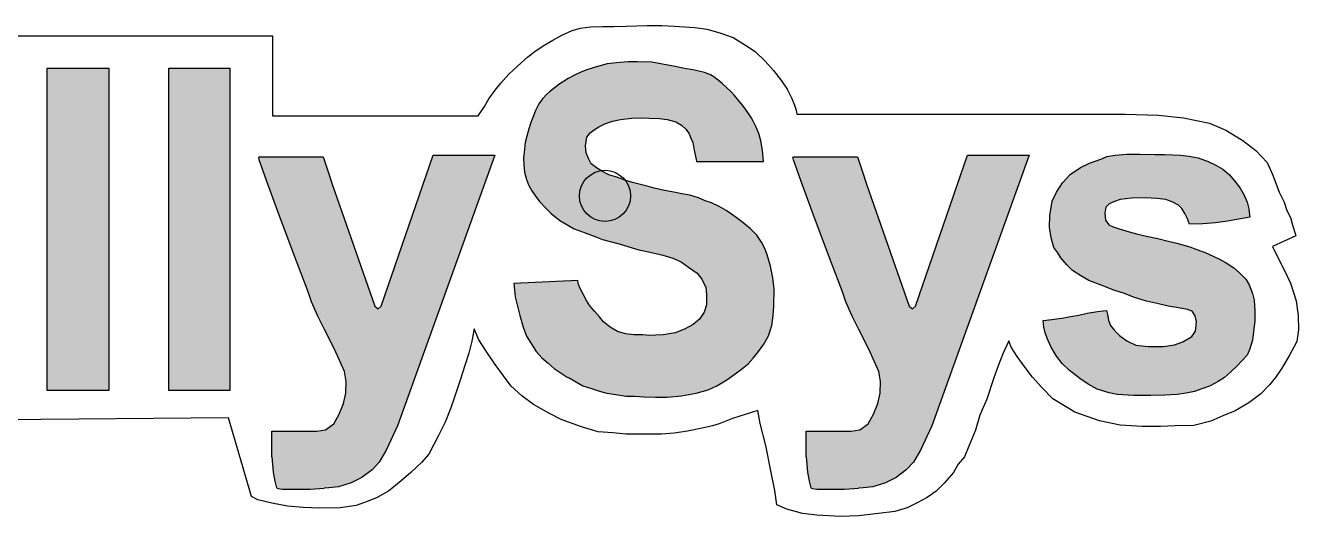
# Model space of a CAD drawing. Extents: x 79822 to 122366, y -56021 to -28815.
# Drawn here: x 82118.3 to 82205.4, y -43188.7 to -43155.1 of the extents above; entities that cross this region are included whole.
import ezdxf

# ---------------------------------------------------------------- set-up
doc = ezdxf.new("R2010")
doc.units = 0
doc.header["$LTSCALE"] = 100
doc.header["$MEASUREMENT"] = 0

msp = doc.modelspace()

# ---------------------------------------------------------------- hatches: boundary and pattern name
h = msp.add_hatch(color=0)
h.paths.add_polyline_path([(82151.688, -43172.716), (82151.776, -43173.627), (82151.915, -43174.185), (82152.101, -43174.906), (82152.334, -43175.72), (82152.566, -43176.324), (82152.845, -43176.766), (82153.217, -43177.371), (82153.613, -43177.812), (82154.054, -43178.184), (82154.45, -43178.533), (82154.868, -43178.812), (82155.351, -43179.134), (82155.484, -43179.169), (82155.874, -43179.397), (82156.426, -43179.717), (82157.007, -43179.906), (82157.545, -43180.094), (82158.054, -43180.225), (82158.664, -43180.327), (82159.376, -43180.429), (82159.957, -43180.443), (82160.64, -43180.487), (82161.381, -43180.501), (82162.195, -43180.501), (82163.169, -43180.414), (82164.171, -43180.24), (82164.985, -43179.993), (82165.581, -43179.717), (82166.264, -43179.324), (82166.758, -43178.976), (82167.281, -43178.583), (82167.731, -43178.22), (82168.08, -43177.842), (82168.443, -43177.377), (82168.807, -43176.869), (82169.112, -43176.316), (82169.344, -43175.59), (82169.446, -43174.916), (82169.49, -43174.248), (82169.504, -43173.1), (82169.425, -43172.334), (82169.251, -43171.534), (82169.018, -43170.764), (82168.871, -43170.325), (82168.639, -43169.889), (82168.319, -43169.409), (82167.883, -43168.988), (82167.36, -43168.552), (82166.909, -43168.203), (82166.586, -43167.97), (82166.223, -43167.721), (82165.74, -43167.454), (82165.229, -43167.204), (82164.78, -43167.06), (82164.337, -43166.856), (82163.73, -43166.672), (82163.194, -43166.59), (82162.631, -43166.481), (82162.005, -43166.345), (82161.296, -43166.191), (82160.806, -43166.064), (82160.37, -43165.955), (82159.816, -43165.8), (82159.286, -43165.653), (82158.799, -43165.464), (82158.19, -43165.292), (82157.754, -43165.064), (82157.409, -43164.847), (82156.992, -43164.529), (82156.801, -43164.156), (82156.646, -43163.775), (82156.601, -43163.294), (82156.637, -43162.994), (82156.692, -43162.694), (82156.91, -43162.404), (82157.182, -43162.204), (82157.518, -43162.004), (82157.918, -43161.786), (82158.436, -43161.613), (82158.999, -43161.495), (82159.752, -43161.414), (82160.397, -43161.386), (82160.988, -43161.414), (82161.669, -43161.432), (82162.186, -43161.495), (82162.775, -43161.647), (82163.157, -43161.874), (82163.478, -43162.173), (82163.696, -43162.473), (82163.796, -43162.763), (82163.932, -43163.063), (82164.014, -43163.49), (82164.072, -43163.796), (82164.114, -43164.027), (82164.16, -43164.23), (82164.199, -43164.363), (82168.768, -43164.363), (82168.705, -43163.616), (82168.593, -43162.967), (82168.455, -43162.455), (82168.271, -43162.019), (82168.076, -43161.613), (82167.928, -43161.355), (82167.696, -43161.013), (82167.472, -43160.701), (82167.243, -43160.398), (82166.999, -43160.096), (82166.784, -43159.842), (82166.545, -43159.579), (82166.263, -43159.317), (82165.949, -43159.036), (82165.671, -43158.807), (82165.378, -43158.578), (82165.14, -43158.427), (82164.735, -43158.283), (82164.344, -43158.181), (82163.931, -43158.103), (82163.369, -43158.01), (82162.729, -43157.877), (82161.868, -43157.715), (82161.127, -43157.567), (82160.159, -43157.551), (82159.503, -43157.551), (82158.715, -43157.614), (82158.075, -43157.692), (82157.513, -43157.848), (82157.048, -43157.984), (82156.678, -43158.084), (82156.278, -43158.259), (82155.841, -43158.471), (82155.404, -43158.696), (82154.767, -43159.108), (82154.343, -43159.432), (82154.132, -43159.604), (82153.914, -43159.815), (82153.648, -43160.088), (82153.406, -43160.424), (82153.195, -43160.845), (82152.985, -43161.36), (82152.86, -43161.696), (82152.712, -43162.141), (82152.574, -43162.628), (82152.474, -43163.065), (82152.415, -43163.533), (82152.36, -43164.118), (82152.378, -43164.602), (82152.432, -43165.102), (82152.565, -43165.593), (82152.69, -43165.968), (82152.915, -43166.368), (82153.127, -43166.667), (82153.451, -43167.104), (82153.876, -43167.554), (82154.251, -43167.941), (82154.85, -43168.402), (82155.274, -43168.664), (82155.824, -43168.976), (82156.573, -43169.263), (82157.297, -43169.538), (82157.772, -43169.7), (82158.296, -43169.838), (82158.908, -43170), (82159.57, -43170.212), (82160.257, -43170.412), (82161.031, -43170.575), (82161.88, -43170.787), (82162.567, -43170.987), (82163.142, -43171.242), (82163.654, -43171.594), (82164.229, -43172.01), (82164.549, -43172.425), (82164.837, -43173.001), (82164.869, -43173.48), (82164.869, -43174.183), (82164.709, -43174.695), (82164.389, -43175.174), (82163.974, -43175.526), (82163.366, -43175.846), (82162.727, -43176.102), (82161.901, -43176.235), (82161.414, -43176.26), (82160.99, -43176.272), (82160.49, -43176.235), (82159.903, -43176.235), (82159.329, -43176.16), (82158.792, -43175.998), (82158.28, -43175.723), (82157.83, -43175.348), (82157.555, -43174.999), (82157.218, -43174.624), (82156.894, -43174.249), (82156.659, -43173.89), (82156.433, -43173.461), (82156.246, -43173.106), (82156.129, -43172.798), (82156.074, -43172.525)])
h.paths.add_polyline_path([(82079.1, -43180.301), (82079.356, -43157.723), (82083.674, -43157.73), (82083.674, -43166.648), (82092.541, -43166.648), (82092.541, -43157.85), (82096.83, -43157.85), (82096.83, -43180.11), (82092.756, -43180.11), (82092.809, -43170.326), (82083.588, -43170.326), (82083.588, -43180.282)])
h.paths.add_polyline_path([(82134.236, -43164.074), (82134.273, -43164.256), (82134.764, -43165.667), (82135.551, -43167.788), (82136.667, -43170.782), (82137.618, -43173.293), (82137.86, -43173.985), (82138.291, -43174.949), (82138.748, -43175.862), (82139.433, -43177.217), (82139.813, -43178.089), (82140.099, -43178.74), (82140.226, -43179.437), (82140.21, -43180.23), (82140.042, -43180.941), (82139.75, -43181.673), (82139.369, -43182.333), (82138.807, -43182.735), (82138.22, -43182.83), (82136.406, -43182.82), (82135.772, -43182.83), (82135.129, -43182.832), (82135.129, -43183.543), (82135.129, -43184.583), (82135.238, -43185.647), (82135.334, -43186.244), (82135.461, -43186.713), (82135.568, -43186.766), (82135.866, -43186.798), (82136.399, -43186.798), (82137.134, -43186.809), (82137.763, -43186.809), (82138.715, -43186.743), (82139.045, -43186.718), (82139.705, -43186.636), (82140.569, -43186.369), (82141.3, -43186.004), (82141.99, -43185.476), (82142.477, -43184.948), (82142.964, -43184.136), (82143.736, -43182.456), (82150.385, -43163.939), (82146.181, -43163.939), (82142.615, -43174.269), (82142.409, -43174.461), (82142.189, -43174.269), (82139.267, -43165.927), (82138.997, -43165.086), (82138.651, -43164.051), (82134.286, -43164.051)])
h.paths.add_polyline_path([(82170.795, -43164.074), (82170.832, -43164.256), (82171.323, -43165.667), (82172.11, -43167.788), (82173.226, -43170.782), (82174.177, -43173.293), (82174.418, -43173.985), (82174.85, -43174.949), (82175.307, -43175.862), (82175.992, -43177.217), (82176.372, -43178.089), (82176.658, -43178.74), (82176.785, -43179.437), (82176.769, -43180.23), (82176.601, -43180.941), (82176.309, -43181.673), (82175.928, -43182.333), (82175.366, -43182.735), (82174.779, -43182.83), (82172.965, -43182.82), (82172.331, -43182.83), (82171.688, -43182.832), (82171.688, -43183.543), (82171.688, -43184.583), (82171.797, -43185.647), (82171.892, -43186.244), (82172.02, -43186.713), (82172.127, -43186.766), (82172.425, -43186.798), (82172.958, -43186.798), (82173.693, -43186.809), (82174.321, -43186.809), (82175.274, -43186.743), (82175.604, -43186.718), (82176.264, -43186.636), (82177.128, -43186.369), (82177.859, -43186.004), (82178.549, -43185.476), (82179.036, -43184.948), (82179.523, -43184.136), (82180.295, -43182.456), (82186.944, -43163.939), (82182.74, -43163.939), (82179.174, -43174.269), (82178.968, -43174.461), (82178.748, -43174.269), (82175.826, -43165.927), (82175.556, -43165.086), (82175.21, -43164.051), (82170.845, -43164.051)])
h.paths.add_polyline_path([(82100.28, -43172.585), (82100.327, -43173.359), (82100.42, -43174.226), (82100.725, -43175.375), (82100.983, -43176.125), (82101.399, -43177.022), (82102.015, -43177.74), (82102.615, -43178.297), (82103.275, -43178.927), (82103.802, -43179.308), (82104.403, -43179.616), (82104.974, -43179.806), (82105.736, -43180.041), (82106.718, -43180.187), (82107.304, -43180.231), (82108.089, -43180.235), (82109.142, -43180.207), (82109.756, -43180.152), (82110.387, -43180.07), (82111.102, -43179.941), (82111.651, -43179.74), (82112.237, -43179.474), (82113.03, -43179.023), (82113.681, -43178.556), (82114.349, -43177.933), (82114.88, -43177.219), (82115.485, -43176.367), (82116.088, -43175.338), (82116.506, -43174.107), (82116.769, -43173.074), (82116.813, -43171.821), (82116.715, -43170.877), (82116.605, -43169.943), (82116.385, -43169.064), (82116.124, -43168.295), (82115.726, -43167.567), (82115.19, -43166.893), (82114.572, -43166.179), (82113.858, -43165.458), (82113.171, -43164.865), (82112.543, -43164.517), (82111.755, -43164.28), (82110.923, -43164.006), (82110.242, -43163.834), (82109.194, -43163.68), (82108.249, -43163.671), (82107.329, -43163.725), (82106.668, -43163.843), (82105.815, -43164.159), (82105.048, -43164.476), (82104.205, -43164.868), (82103.615, -43165.276), (82102.813, -43165.954), (82102.373, -43166.49), (82101.892, -43167.108), (82101.507, -43167.699), (82101.126, -43168.426), (82100.866, -43168.998), (82100.608, -43169.538), (82100.444, -43170.241), (82100.374, -43171.108), (82100.327, -43171.788)])
h.paths.add_polyline_path([(82104.52, -43172.655), (82104.57, -43173.328), (82104.695, -43173.727), (82104.791, -43173.84), (82104.969, -43174.251), (82105.119, -43174.724), (82105.368, -43175.223), (82105.667, -43175.672), (82106.016, -43176.021), (82106.415, -43176.271), (82106.789, -43176.47), (82107.139, -43176.57), (82107.488, -43176.645), (82107.962, -43176.67), (82108.51, -43176.72), (82109.283, -43176.67), (82109.907, -43176.62), (82110.281, -43176.47), (82110.78, -43176.221), (82111.308, -43175.956), (82111.677, -43175.498), (82111.977, -43174.974), (82112.326, -43174.226), (82112.475, -43173.552), (82112.575, -43172.804), (82112.55, -43172.006), (82112.55, -43171.158), (82112.45, -43170.535), (82112.301, -43169.787), (82112.027, -43169.263), (82111.802, -43168.714), (82111.428, -43168.191), (82111.104, -43167.842), (82110.505, -43167.393), (82109.932, -43167.193), (82109.159, -43167.019), (82108.061, -43167.019), (82107.313, -43167.043), (82106.74, -43167.268), (82106.116, -43167.717), (82105.742, -43168.191), (82105.393, -43168.814), (82105.069, -43169.413), (82104.72, -43170.186), (82104.57, -43171.034), (82104.52, -43171.857)], flags=16)
h.paths.add_polyline_path([(82187.923, -43175.25), (82187.961, -43175.716), (82188.049, -43176.106), (82188.225, -43176.584), (82188.464, -43177.075), (82188.817, -43177.705), (82189.207, -43178.196), (82189.685, -43178.662), (82190.416, -43179.215), (82190.982, -43179.606), (82191.612, -43179.958), (82192.43, -43180.21), (82192.971, -43180.323), (82194.117, -43180.399), (82195.287, -43180.399), (82196.231, -43180.361), (82197.085, -43180.318), (82197.707, -43180.232), (82198.265, -43180.114), (82198.69, -43179.956), (82199.288, -43179.744), (82199.634, -43179.579), (82199.894, -43179.421), (82200.311, -43179.154), (82200.72, -43178.8), (82201.184, -43178.359), (82201.538, -43178.005), (82201.867, -43177.62), (82202.04, -43177.274), (82202.229, -43176.613), (82202.308, -43176.023), (82202.402, -43175.276), (82202.394, -43174.623), (82202.355, -43173.867), (82202.245, -43173.403), (82202.009, -43172.813), (82201.773, -43172.435), (82201.348, -43171.987), (82200.962, -43171.641), (82200.435, -43171.302), (82199.884, -43171.003), (82199.05, -43170.634), (82198.421, -43170.39), (82197.949, -43170.217), (82197.052, -43169.957), (82196.47, -43169.815), (82195.769, -43169.642), (82194.983, -43169.477), (82194.4, -43169.351), (82193.787, -43169.194), (82193.118, -43168.989), (82192.693, -43168.84), (82192.402, -43168.714), (82192.182, -43168.383), (82192.142, -43167.919), (82192.205, -43167.502), (82192.426, -43167.258), (82192.795, -43167.117), (82193.189, -43166.983), (82193.947, -43166.881), (82194.891, -43166.868), (82195.722, -43166.893), (82196.314, -43166.981), (82196.78, -43167.145), (82197.17, -43167.359), (82197.409, -43167.586), (82197.611, -43167.926), (82197.787, -43168.291), (82197.925, -43168.656), (82198.832, -43168.63), (82199.7, -43168.568), (82200.531, -43168.454), (82201.412, -43168.291), (82202.042, -43168.19), (82202.039, -43168.021), (82201.976, -43167.606), (82201.875, -43167.153), (82201.661, -43166.674), (82201.384, -43166.196), (82201.095, -43165.806), (82200.667, -43165.282), (82200.201, -43164.904), (82199.723, -43164.615), (82199.194, -43164.363), (82198.527, -43164.124), (82197.872, -43163.998), (82197.318, -43163.935), (82196.236, -43163.897), (82195.556, -43163.885), (82194.498, -43163.872), (82193.642, -43163.872), (82192.837, -43163.935), (82192.258, -43164.036), (82191.929, -43164.181), (82191.087, -43164.48), (82190.457, -43164.771), (82189.757, -43165.251), (82189.246, -43165.833), (82188.821, -43166.47), (82188.537, -43167.092), (82188.372, -43168.067), (82188.341, -43168.862), (82188.459, -43169.586), (82188.648, -43170.247), (82188.911, -43170.629), (82189.124, -43170.968), (82189.541, -43171.448), (82189.926, -43171.825), (82190.485, -43172.203), (82191.043, -43172.525), (82191.877, -43172.84), (82192.751, -43173.171), (82193.467, -43173.407), (82194.088, -43173.651), (82194.993, -43173.942), (82195.803, -43174.123), (82196.456, -43174.272), (82197.18, -43174.39), (82197.778, -43174.508), (82198.101, -43174.61), (82198.321, -43174.933), (82198.408, -43175.358), (82198.337, -43175.987), (82198.085, -43176.357), (82197.463, -43176.719), (82196.905, -43176.924), (82196.126, -43177.034), (82195.087, -43177.042), (82194.246, -43176.939), (82193.64, -43176.656), (82193.128, -43176.286), (82192.806, -43175.964), (82192.523, -43175.602), (82192.389, -43175.224), (82192.31, -43174.846), (82192.247, -43174.571), (82192.027, -43174.595), (82191.626, -43174.642), (82190.917, -43174.76), (82190.359, -43174.886), (82189.792, -43174.988), (82189.336, -43175.065), (82188.494, -43175.183)])
h.paths.add_polyline_path([(82119.744, -43158.003), (82119.744, -43180.03), (82124.002, -43180.03), (82124.002, -43158.003)])
h.paths.add_polyline_path([(82128.083, -43157.989), (82128.083, -43180.046), (82132.257, -43180.046), (82132.257, -43157.989)])

# ---------------------------------------------------------------- linework, layer by layer
at = {"color": 0}
for p, q in [((82155.685, -43155.399), (82156.257, -43155.237)), ((82156.257, -43155.237), (82156.948, -43155.152)), ((82156.948, -43155.152), (82157.768, -43155.135)), ((82157.768, -43155.135), (82158.544, -43155.126)), ((82158.544, -43155.126), (82159.372, -43155.1)), ((82159.372, -43155.1), (82160.806, -43155.066)), ((82160.806, -43155.066), (82161.825, -43155.057)), ((82161.825, -43155.057), (82162.687, -43155.108)), ((82162.687, -43155.108), (82164.079, -43155.202)), ((82164.079, -43155.202), (82164.898, -43155.304)), ((82116.414, -43155.774), (82135.192, -43155.774)), ((82135.192, -43155.774), (82135.192, -43161.252)), ((82153.825, -43156.381), (82154.354, -43156.056)), ((82154.354, -43156.056), (82154.968, -43155.723)), ((82154.968, -43155.723), (82155.685, -43155.399)), ((82164.898, -43155.304), (82165.78, -43155.569)), ((82165.78, -43155.569), (82166.693, -43155.893)), ((82166.693, -43155.893), (82167.538, -43156.408)), ((82152.655, -43157.209), (82153.227, -43156.782)), ((82153.227, -43156.782), (82153.825, -43156.381)), ((82167.538, -43156.408), (82168.213, -43156.835)), ((82168.213, -43156.835), (82168.89, -43157.508)), ((82151.358, -43158.386), (82151.947, -43157.84)), ((82151.947, -43157.84), (82152.655, -43157.209)), ((82157.513, -43157.848), (82157.048, -43157.984)), ((82158.075, -43157.692), (82157.513, -43157.848)), ((82158.715, -43157.614), (82158.075, -43157.692)), ((82159.503, -43157.551), (82158.715, -43157.614)), ((82160.159, -43157.551), (82159.503, -43157.551)), ((82161.127, -43157.567), (82160.159, -43157.551)), ((82161.868, -43157.715), (82161.127, -43157.567)), ((82162.729, -43157.877), (82161.868, -43157.715)), ((82168.89, -43157.508), (82169.462, -43158.149)), ((82119.744, -43158.003), (82119.744, -43180.03)), ((82124.002, -43158.003), (82119.744, -43158.003)), ((82124.002, -43180.03), (82124.002, -43158.003)), ((82150.795, -43159.018), (82151.358, -43158.386)), ((82155.404, -43158.696), (82154.767, -43159.108)), ((82155.841, -43158.471), (82155.404, -43158.696)), ((82156.278, -43158.259), (82155.841, -43158.471)), ((82156.678, -43158.084), (82156.278, -43158.259)), ((82157.048, -43157.984), (82156.678, -43158.084)), ((82163.369, -43158.01), (82162.729, -43157.877)), ((82163.931, -43158.103), (82163.369, -43158.01)), ((82164.344, -43158.181), (82163.931, -43158.103)), ((82164.735, -43158.283), (82164.344, -43158.181)), ((82165.14, -43158.427), (82164.735, -43158.283)), ((82165.378, -43158.578), (82165.14, -43158.427)), ((82165.671, -43158.807), (82165.378, -43158.578)), ((82169.462, -43158.149), (82170, -43158.848)), ((82149.992, -43160.085), (82150.419, -43159.479)), ((82150.419, -43159.479), (82150.795, -43159.018)), ((82154.343, -43159.432), (82154.132, -43159.604)), ((82154.767, -43159.108), (82154.343, -43159.432)), ((82165.949, -43159.036), (82165.671, -43158.807)), ((82166.263, -43159.317), (82165.949, -43159.036)), ((82166.545, -43159.579), (82166.263, -43159.317)), ((82166.784, -43159.842), (82166.545, -43159.579)), ((82170, -43158.848), (82170.401, -43159.42)), ((82170.401, -43159.42), (82170.7, -43160.018)), ((82149.677, -43160.614), (82149.992, -43160.085)), ((82153.406, -43160.424), (82153.195, -43160.845)), ((82153.648, -43160.088), (82153.406, -43160.424)), ((82153.914, -43159.815), (82153.648, -43160.088)), ((82154.132, -43159.604), (82153.914, -43159.815)), ((82166.999, -43160.096), (82166.784, -43159.842)), ((82167.243, -43160.398), (82166.999, -43160.096)), ((82167.472, -43160.701), (82167.243, -43160.398)), ((82170.7, -43160.018), (82170.896, -43160.521)), ((82135.192, -43161.252), (82149.251, -43161.252)), ((82149.251, -43161.252), (82149.677, -43160.614)), ((82153.195, -43160.845), (82152.985, -43161.36)), ((82167.696, -43161.013), (82167.472, -43160.701)), ((82167.928, -43161.355), (82167.696, -43161.013)), ((82170.896, -43160.521), (82171.016, -43160.863)), ((82171.016, -43160.863), (82171.05, -43161.136)), ((82171.05, -43161.136), (82193.513, -43161.136)), ((82193.513, -43161.136), (82195.807, -43161.204)), ((82195.807, -43161.204), (82197.511, -43161.379)), ((82152.712, -43162.141), (82152.574, -43162.628)), ((82152.86, -43161.696), (82152.712, -43162.141)), ((82152.985, -43161.36), (82152.86, -43161.696)), ((82156.91, -43162.404), (82157.182, -43162.204)), ((82157.182, -43162.204), (82157.518, -43162.004)), ((82157.518, -43162.004), (82157.918, -43161.786)), ((82157.918, -43161.786), (82158.436, -43161.613)), ((82158.436, -43161.613), (82158.999, -43161.495)), ((82158.999, -43161.495), (82159.752, -43161.414)), ((82159.752, -43161.414), (82160.397, -43161.386)), ((82160.397, -43161.386), (82160.988, -43161.414)), ((82160.988, -43161.414), (82161.669, -43161.432)), ((82161.669, -43161.432), (82162.186, -43161.495)), ((82162.186, -43161.495), (82162.775, -43161.647)), ((82162.775, -43161.647), (82163.157, -43161.874)), ((82163.157, -43161.874), (82163.478, -43162.173)), ((82163.478, -43162.173), (82163.696, -43162.473)), ((82168.076, -43161.613), (82167.928, -43161.355)), ((82168.271, -43162.019), (82168.076, -43161.613)), ((82168.455, -43162.455), (82168.271, -43162.019)), ((82197.511, -43161.379), (82199.303, -43161.75)), ((82199.303, -43161.75), (82200.417, -43162.231)), ((82152.474, -43163.065), (82152.415, -43163.533)), ((82152.574, -43162.628), (82152.474, -43163.065)), ((82156.601, -43163.294), (82156.637, -43162.994)), ((82156.637, -43162.994), (82156.692, -43162.694)), ((82156.692, -43162.694), (82156.91, -43162.404)), ((82163.696, -43162.473), (82163.796, -43162.763)), ((82163.796, -43162.763), (82163.932, -43163.063)), ((82163.932, -43163.063), (82164.014, -43163.49)), ((82168.593, -43162.967), (82168.455, -43162.455)), ((82168.705, -43163.616), (82168.593, -43162.967)), ((82200.417, -43162.231), (82201.575, -43162.93)), ((82201.575, -43162.93), (82202.471, -43163.629)), ((82142.615, -43174.269), (82146.181, -43163.939)), ((82150.385, -43163.939), (82143.736, -43182.456)), ((82146.181, -43163.939), (82150.385, -43163.939)), ((82152.415, -43163.533), (82152.36, -43164.118)), ((82156.646, -43163.775), (82156.601, -43163.294)), ((82156.801, -43164.156), (82156.646, -43163.775)), ((82164.014, -43163.49), (82164.072, -43163.796)), ((82164.072, -43163.796), (82164.114, -43164.027)), ((82168.768, -43164.363), (82168.705, -43163.616)), ((82179.174, -43174.269), (82182.74, -43163.939)), ((82186.944, -43163.939), (82180.295, -43182.456)), ((82182.74, -43163.939), (82186.944, -43163.939)), ((82192.258, -43164.036), (82192.837, -43163.935)), ((82192.837, -43163.935), (82193.642, -43163.872)), ((82193.642, -43163.872), (82194.498, -43163.872)), ((82194.498, -43163.872), (82195.556, -43163.885)), ((82195.556, -43163.885), (82196.236, -43163.897)), ((82196.236, -43163.897), (82197.318, -43163.935)), ((82197.318, -43163.935), (82197.872, -43163.998)), ((82202.471, -43163.629), (82203.236, -43164.437)), ((82134.236, -43164.074), (82134.286, -43164.051)), ((82134.273, -43164.256), (82134.236, -43164.074)), ((82134.764, -43165.667), (82134.273, -43164.256)), ((82134.286, -43164.051), (82138.651, -43164.051)), ((82138.651, -43164.051), (82138.997, -43165.086)), ((82152.36, -43164.118), (82152.378, -43164.602)), ((82152.378, -43164.602), (82152.432, -43165.102)), ((82156.992, -43164.529), (82156.801, -43164.156)), ((82157.409, -43164.847), (82156.992, -43164.529)), ((82164.114, -43164.027), (82164.16, -43164.23)), ((82164.16, -43164.23), (82164.199, -43164.363)), ((82164.199, -43164.363), (82168.768, -43164.363)), ((82170.795, -43164.074), (82170.845, -43164.051)), ((82170.832, -43164.256), (82170.795, -43164.074)), ((82171.323, -43165.667), (82170.832, -43164.256)), ((82170.845, -43164.051), (82175.21, -43164.051)), ((82175.21, -43164.051), (82175.556, -43165.086)), ((82189.757, -43165.251), (82190.457, -43164.771)), ((82190.457, -43164.771), (82191.087, -43164.48)), ((82191.087, -43164.48), (82191.929, -43164.181)), ((82191.929, -43164.181), (82192.258, -43164.036)), ((82197.872, -43163.998), (82198.527, -43164.124)), ((82198.527, -43164.124), (82199.194, -43164.363)), ((82199.194, -43164.363), (82199.723, -43164.615)), ((82199.723, -43164.615), (82200.201, -43164.904)), ((82203.236, -43164.437), (82203.629, -43165.311)), ((82135.551, -43167.788), (82134.764, -43165.667)), ((82138.997, -43165.086), (82139.267, -43165.927)), ((82152.432, -43165.102), (82152.565, -43165.593)), ((82152.565, -43165.593), (82152.69, -43165.968)), ((82157.754, -43165.064), (82157.409, -43164.847)), ((82158.19, -43165.292), (82157.754, -43165.064)), ((82158.799, -43165.464), (82158.19, -43165.292)), ((82159.286, -43165.653), (82158.799, -43165.464)), ((82159.816, -43165.8), (82159.286, -43165.653)), ((82172.11, -43167.788), (82171.323, -43165.667)), ((82175.556, -43165.086), (82175.826, -43165.927)), ((82189.246, -43165.833), (82189.757, -43165.251)), ((82200.201, -43164.904), (82200.667, -43165.282)), ((82200.667, -43165.282), (82201.095, -43165.806)), ((82203.629, -43165.311), (82204.066, -43166.469)), ((82139.267, -43165.927), (82142.189, -43174.269)), ((82152.69, -43165.968), (82152.915, -43166.368)), ((82152.915, -43166.368), (82153.127, -43166.667)), ((82160.37, -43165.955), (82159.816, -43165.8)), ((82160.806, -43166.064), (82160.37, -43165.955)), ((82161.296, -43166.191), (82160.806, -43166.064)), ((82162.005, -43166.345), (82161.296, -43166.191)), ((82162.631, -43166.481), (82162.005, -43166.345)), ((82163.194, -43166.59), (82162.631, -43166.481)), ((82175.826, -43165.927), (82178.748, -43174.269)), ((82188.537, -43167.092), (82188.821, -43166.47)), ((82188.821, -43166.47), (82189.246, -43165.833)), ((82201.095, -43165.806), (82201.384, -43166.196)), ((82201.384, -43166.196), (82201.661, -43166.674)), ((82204.066, -43166.469), (82204.394, -43167.147)), ((82153.127, -43166.667), (82153.451, -43167.104)), ((82153.451, -43167.104), (82153.876, -43167.554)), ((82163.73, -43166.672), (82163.194, -43166.59)), ((82164.337, -43166.856), (82163.73, -43166.672)), ((82164.78, -43167.06), (82164.337, -43166.856)), ((82165.229, -43167.204), (82164.78, -43167.06)), ((82165.74, -43167.454), (82165.229, -43167.204)), ((82188.372, -43168.067), (82188.537, -43167.092)), ((82192.426, -43167.258), (82192.205, -43167.502)), ((82192.795, -43167.117), (82192.426, -43167.258)), ((82193.189, -43166.983), (82192.795, -43167.117)), ((82193.947, -43166.881), (82193.189, -43166.983)), ((82194.891, -43166.868), (82193.947, -43166.881)), ((82195.722, -43166.893), (82194.891, -43166.868)), ((82196.314, -43166.981), (82195.722, -43166.893)), ((82196.78, -43167.145), (82196.314, -43166.981)), ((82197.17, -43167.359), (82196.78, -43167.145)), ((82197.409, -43167.586), (82197.17, -43167.359)), ((82201.661, -43166.674), (82201.875, -43167.153)), ((82201.875, -43167.153), (82201.976, -43167.606)), ((82204.394, -43167.147), (82204.593, -43167.718)), ((82136.667, -43170.782), (82135.551, -43167.788)), ((82153.876, -43167.554), (82154.251, -43167.941)), ((82154.251, -43167.941), (82154.85, -43168.402)), ((82166.223, -43167.721), (82165.74, -43167.454)), ((82166.586, -43167.97), (82166.223, -43167.721)), ((82166.909, -43168.203), (82166.586, -43167.97)), ((82167.36, -43168.552), (82166.909, -43168.203)), ((82173.226, -43170.782), (82172.11, -43167.788)), ((82188.341, -43168.862), (82188.372, -43168.067)), ((82192.205, -43167.502), (82192.142, -43167.919)), ((82192.142, -43167.919), (82192.182, -43168.383)), ((82197.611, -43167.926), (82197.409, -43167.586)), ((82197.787, -43168.291), (82197.611, -43167.926)), ((82197.925, -43168.656), (82197.787, -43168.291)), ((82201.412, -43168.291), (82200.531, -43168.454)), ((82202.042, -43168.19), (82201.412, -43168.291)), ((82201.976, -43167.606), (82202.039, -43168.021)), ((82202.039, -43168.021), (82202.042, -43168.19)), ((82204.593, -43167.718), (82204.828, -43168.209)), ((82204.828, -43168.209), (82204.951, -43168.646)), ((82154.85, -43168.402), (82155.274, -43168.664)), ((82155.274, -43168.664), (82155.824, -43168.976)), ((82155.824, -43168.976), (82156.573, -43169.263)), ((82167.883, -43168.988), (82167.36, -43168.552)), ((82168.319, -43169.409), (82167.883, -43168.988)), ((82188.459, -43169.586), (82188.341, -43168.862)), ((82192.182, -43168.383), (82192.402, -43168.714)), ((82192.402, -43168.714), (82192.693, -43168.84)), ((82192.693, -43168.84), (82193.118, -43168.989)), ((82193.118, -43168.989), (82193.787, -43169.194)), ((82198.832, -43168.63), (82197.925, -43168.656)), ((82199.7, -43168.568), (82198.832, -43168.63)), ((82200.531, -43168.454), (82199.7, -43168.568)), ((82204.951, -43168.646), (82205.143, -43169.234)), ((82156.573, -43169.263), (82157.297, -43169.538)), ((82157.297, -43169.538), (82157.772, -43169.7)), ((82157.772, -43169.7), (82158.296, -43169.838)), ((82158.296, -43169.838), (82158.908, -43170)), ((82158.908, -43170), (82159.57, -43170.212)), ((82168.639, -43169.889), (82168.319, -43169.409)), ((82168.871, -43170.325), (82168.639, -43169.889)), ((82188.648, -43170.247), (82188.459, -43169.586)), ((82193.787, -43169.194), (82194.4, -43169.351)), ((82194.4, -43169.351), (82194.983, -43169.477)), ((82194.983, -43169.477), (82195.769, -43169.642)), ((82195.769, -43169.642), (82196.47, -43169.815)), ((82196.47, -43169.815), (82197.052, -43169.957)), ((82197.052, -43169.957), (82197.949, -43170.217)), ((82205.211, -43169.465), (82203.615, -43170.182)), ((82205.143, -43169.234), (82205.211, -43169.465)), ((82137.618, -43173.293), (82136.667, -43170.782)), ((82159.57, -43170.212), (82160.257, -43170.412)), ((82160.257, -43170.412), (82161.031, -43170.575)), ((82161.031, -43170.575), (82161.88, -43170.787)), ((82161.88, -43170.787), (82162.567, -43170.987)), ((82169.018, -43170.764), (82168.871, -43170.325)), ((82169.251, -43171.534), (82169.018, -43170.764)), ((82174.177, -43173.293), (82173.226, -43170.782)), ((82188.911, -43170.629), (82188.648, -43170.247)), ((82189.124, -43170.968), (82188.911, -43170.629)), ((82197.949, -43170.217), (82198.421, -43170.39)), ((82198.421, -43170.39), (82199.05, -43170.634)), ((82199.05, -43170.634), (82199.884, -43171.003)), ((82203.615, -43170.182), (82204.009, -43171.045)), ((82162.567, -43170.987), (82163.142, -43171.242)), ((82163.142, -43171.242), (82163.654, -43171.594)), ((82163.654, -43171.594), (82164.229, -43172.01)), ((82169.425, -43172.334), (82169.251, -43171.534)), ((82189.541, -43171.448), (82189.124, -43170.968)), ((82189.926, -43171.825), (82189.541, -43171.448)), ((82199.884, -43171.003), (82200.435, -43171.302)), ((82200.435, -43171.302), (82200.962, -43171.641)), ((82200.962, -43171.641), (82201.348, -43171.987)), ((82204.009, -43171.045), (82204.446, -43171.875)), ((82156.074, -43172.525), (82151.688, -43172.716)), ((82156.129, -43172.798), (82156.074, -43172.525)), ((82164.229, -43172.01), (82164.549, -43172.425)), ((82164.549, -43172.425), (82164.837, -43173.001)), ((82169.504, -43173.1), (82169.425, -43172.334)), ((82190.485, -43172.203), (82189.926, -43171.825)), ((82191.043, -43172.525), (82190.485, -43172.203)), ((82191.877, -43172.84), (82191.043, -43172.525)), ((82201.348, -43171.987), (82201.773, -43172.435)), ((82201.773, -43172.435), (82202.009, -43172.813)), ((82204.446, -43171.875), (82204.839, -43172.706)), ((82137.86, -43173.985), (82137.618, -43173.293)), ((82151.688, -43172.716), (82151.776, -43173.627)), ((82156.246, -43173.106), (82156.129, -43172.798)), ((82156.433, -43173.461), (82156.246, -43173.106)), ((82156.659, -43173.89), (82156.433, -43173.461)), ((82164.837, -43173.001), (82164.869, -43173.48)), ((82164.869, -43173.48), (82164.869, -43174.183)), ((82169.49, -43174.248), (82169.504, -43173.1)), ((82174.418, -43173.985), (82174.177, -43173.293)), ((82192.751, -43173.171), (82191.877, -43172.84)), ((82193.467, -43173.407), (82192.751, -43173.171)), ((82194.088, -43173.651), (82193.467, -43173.407)), ((82202.009, -43172.813), (82202.245, -43173.403)), ((82202.245, -43173.403), (82202.355, -43173.867)), ((82204.839, -43172.706), (82205.232, -43173.907)), ((82138.291, -43174.949), (82137.86, -43173.985)), ((82142.189, -43174.269), (82142.409, -43174.461)), ((82142.409, -43174.461), (82142.615, -43174.269)), ((82151.776, -43173.627), (82151.915, -43174.185)), ((82151.915, -43174.185), (82152.101, -43174.906)), ((82156.894, -43174.249), (82156.659, -43173.89)), ((82157.218, -43174.624), (82156.894, -43174.249)), ((82164.869, -43174.183), (82164.709, -43174.695)), ((82169.446, -43174.916), (82169.49, -43174.248)), ((82174.85, -43174.949), (82174.418, -43173.985)), ((82178.748, -43174.269), (82178.968, -43174.461)), ((82178.968, -43174.461), (82179.174, -43174.269)), ((82194.993, -43173.942), (82194.088, -43173.651)), ((82195.803, -43174.123), (82194.993, -43173.942)), ((82196.456, -43174.272), (82195.803, -43174.123)), ((82197.18, -43174.39), (82196.456, -43174.272)), ((82197.778, -43174.508), (82197.18, -43174.39)), ((82202.355, -43173.867), (82202.394, -43174.623)), ((82205.232, -43173.907), (82205.363, -43174.934)), ((82138.748, -43175.862), (82138.291, -43174.949)), ((82152.101, -43174.906), (82152.334, -43175.72)), ((82157.555, -43174.999), (82157.218, -43174.624)), ((82157.83, -43175.348), (82157.555, -43174.999)), ((82164.389, -43175.174), (82163.974, -43175.526)), ((82164.709, -43174.695), (82164.389, -43175.174)), ((82169.344, -43175.59), (82169.446, -43174.916)), ((82175.307, -43175.862), (82174.85, -43174.949)), ((82187.923, -43175.25), (82188.494, -43175.183)), ((82187.961, -43175.716), (82187.923, -43175.25)), ((82188.494, -43175.183), (82189.336, -43175.065)), ((82189.336, -43175.065), (82189.792, -43174.988)), ((82189.792, -43174.988), (82190.359, -43174.886)), ((82190.359, -43174.886), (82190.917, -43174.76)), ((82190.917, -43174.76), (82191.626, -43174.642)), ((82191.626, -43174.642), (82192.027, -43174.595)), ((82192.027, -43174.595), (82192.247, -43174.571)), ((82192.247, -43174.571), (82192.31, -43174.846)), ((82192.31, -43174.846), (82192.389, -43175.224)), ((82192.389, -43175.224), (82192.523, -43175.602)), ((82198.101, -43174.61), (82197.778, -43174.508)), ((82198.321, -43174.933), (82198.101, -43174.61)), ((82198.408, -43175.358), (82198.321, -43174.933)), ((82202.402, -43175.276), (82202.308, -43176.023)), ((82202.394, -43174.623), (82202.402, -43175.276)), ((82205.363, -43174.934), (82205.385, -43175.896)), ((82139.433, -43177.217), (82138.748, -43175.862)), ((82148.974, -43175.816), (82148.823, -43176.676)), ((82149.301, -43176.58), (82148.974, -43175.816)), ((82152.334, -43175.72), (82152.566, -43176.324)), ((82158.28, -43175.723), (82157.83, -43175.348)), ((82158.792, -43175.998), (82158.28, -43175.723)), ((82159.329, -43176.16), (82158.792, -43175.998)), ((82162.727, -43176.102), (82161.901, -43176.235)), ((82163.366, -43175.846), (82162.727, -43176.102)), ((82163.974, -43175.526), (82163.366, -43175.846)), ((82169.112, -43176.316), (82169.344, -43175.59)), ((82175.992, -43177.217), (82175.307, -43175.862)), ((82188.049, -43176.106), (82187.961, -43175.716)), ((82188.225, -43176.584), (82188.049, -43176.106)), ((82192.523, -43175.602), (82192.806, -43175.964)), ((82192.806, -43175.964), (82193.128, -43176.286)), ((82198.085, -43176.357), (82198.337, -43175.987)), ((82198.337, -43175.987), (82198.408, -43175.358)), ((82202.308, -43176.023), (82202.229, -43176.613)), ((82205.385, -43175.896), (82205.276, -43176.682)), ((82148.823, -43176.676), (82148.605, -43177.482)), ((82149.807, -43177.345), (82149.301, -43176.58)), ((82152.566, -43176.324), (82152.845, -43176.766)), ((82152.845, -43176.766), (82153.217, -43177.371)), ((82159.903, -43176.235), (82159.329, -43176.16)), ((82160.49, -43176.235), (82159.903, -43176.235)), ((82160.99, -43176.272), (82160.49, -43176.235)), ((82161.414, -43176.26), (82160.99, -43176.272)), ((82161.901, -43176.235), (82161.414, -43176.26)), ((82168.443, -43177.377), (82168.807, -43176.869)), ((82168.807, -43176.869), (82169.112, -43176.316)), ((82185.552, -43176.647), (82185.142, -43177.548)), ((82185.729, -43177.07), (82185.552, -43176.647)), ((82188.464, -43177.075), (82188.225, -43176.584)), ((82193.128, -43176.286), (82193.64, -43176.656)), ((82193.64, -43176.656), (82194.246, -43176.939)), ((82194.246, -43176.939), (82195.087, -43177.042)), ((82196.126, -43177.034), (82196.905, -43176.924)), ((82196.905, -43176.924), (82197.463, -43176.719)), ((82197.463, -43176.719), (82198.085, -43176.357)), ((82202.229, -43176.613), (82202.04, -43177.274)), ((82205.276, -43176.682), (82204.752, -43177.665)), ((82139.813, -43178.089), (82139.433, -43177.217)), ((82148.605, -43177.482), (82148.359, -43178.274)), ((82150.428, -43178.275), (82149.807, -43177.345)), ((82153.217, -43177.371), (82153.613, -43177.812)), ((82153.613, -43177.812), (82154.054, -43178.184)), ((82167.731, -43178.22), (82168.08, -43177.842)), ((82168.08, -43177.842), (82168.443, -43177.377)), ((82176.372, -43178.089), (82175.992, -43177.217)), ((82185.142, -43177.548), (82184.828, -43178.367)), ((82186.139, -43177.712), (82185.729, -43177.07)), ((82186.672, -43178.476), (82186.139, -43177.712)), ((82188.817, -43177.705), (82188.464, -43177.075)), ((82189.207, -43178.196), (82188.817, -43177.705)), ((82195.087, -43177.042), (82196.126, -43177.034)), ((82201.867, -43177.62), (82201.538, -43178.005)), ((82202.04, -43177.274), (82201.867, -43177.62)), ((82204.752, -43177.665), (82204.238, -43178.52)), ((82140.099, -43178.74), (82139.813, -43178.089)), ((82140.226, -43179.437), (82140.099, -43178.74)), ((82148.359, -43178.274), (82148.018, -43179.339)), ((82150.991, -43179.035), (82150.428, -43178.275)), ((82154.054, -43178.184), (82154.45, -43178.533)), ((82154.45, -43178.533), (82154.868, -43178.812)), ((82166.758, -43178.976), (82167.281, -43178.583)), ((82167.281, -43178.583), (82167.731, -43178.22)), ((82176.658, -43178.74), (82176.372, -43178.089)), ((82176.785, -43179.437), (82176.658, -43178.74)), ((82184.828, -43178.367), (82184.541, -43179.173)), ((82187.177, -43179.132), (82186.672, -43178.476)), ((82189.685, -43178.662), (82189.207, -43178.196)), ((82190.416, -43179.215), (82189.685, -43178.662)), ((82201.184, -43178.359), (82200.72, -43178.8)), ((82201.538, -43178.005), (82201.184, -43178.359)), ((82204.238, -43178.52), (82203.815, -43179.162)), ((82140.21, -43180.23), (82140.226, -43179.437)), ((82148.018, -43179.339), (82147.799, -43180.022)), ((82151.503, -43179.743), (82150.991, -43179.035)), ((82154.868, -43178.812), (82155.351, -43179.134)), ((82155.351, -43179.134), (82155.484, -43179.169)), ((82155.484, -43179.169), (82155.874, -43179.397)), ((82155.874, -43179.397), (82156.426, -43179.717)), ((82165.581, -43179.717), (82166.264, -43179.324)), ((82166.264, -43179.324), (82166.758, -43178.976)), ((82176.769, -43180.23), (82176.785, -43179.437)), ((82184.541, -43179.173), (82184.05, -43180.634)), ((82187.832, -43179.842), (82187.177, -43179.132)), ((82190.982, -43179.606), (82190.416, -43179.215)), ((82191.612, -43179.958), (82190.982, -43179.606)), ((82199.634, -43179.579), (82199.288, -43179.744)), ((82199.894, -43179.421), (82199.634, -43179.579)), ((82200.311, -43179.154), (82199.894, -43179.421)), ((82200.72, -43178.8), (82200.311, -43179.154)), ((82203.815, -43179.162), (82203.405, -43179.654)), ((82119.744, -43180.03), (82124.002, -43180.03)), ((82140.042, -43180.941), (82140.21, -43180.23)), ((82147.799, -43180.022), (82147.618, -43180.564)), ((82152.246, -43180.417), (82151.503, -43179.743)), ((82153.039, -43181.006), (82152.246, -43180.417)), ((82156.426, -43179.717), (82157.007, -43179.906)), ((82157.007, -43179.906), (82157.545, -43180.094)), ((82157.545, -43180.094), (82158.054, -43180.225)), ((82158.054, -43180.225), (82158.664, -43180.327)), ((82158.664, -43180.327), (82159.376, -43180.429)), ((82159.376, -43180.429), (82159.957, -43180.443)), ((82159.957, -43180.443), (82160.64, -43180.487)), ((82160.64, -43180.487), (82161.381, -43180.501)), ((82161.381, -43180.501), (82162.195, -43180.501)), ((82162.195, -43180.501), (82163.169, -43180.414)), ((82163.169, -43180.414), (82164.171, -43180.24)), ((82164.171, -43180.24), (82164.985, -43179.993)), ((82164.985, -43179.993), (82165.581, -43179.717)), ((82176.601, -43180.941), (82176.769, -43180.23)), ((82188.57, -43180.607), (82187.832, -43179.842)), ((82192.43, -43180.21), (82191.612, -43179.958)), ((82192.971, -43180.323), (82192.43, -43180.21)), ((82194.117, -43180.399), (82192.971, -43180.323)), ((82195.287, -43180.399), (82194.117, -43180.399)), ((82196.231, -43180.361), (82195.287, -43180.399)), ((82197.085, -43180.318), (82196.231, -43180.361)), ((82197.707, -43180.232), (82197.085, -43180.318)), ((82198.265, -43180.114), (82197.707, -43180.232)), ((82198.69, -43179.956), (82198.265, -43180.114)), ((82199.288, -43179.744), (82198.69, -43179.956)), ((82202.804, -43180.268), (82201.985, -43180.883)), ((82203.405, -43179.654), (82202.804, -43180.268)), ((82139.75, -43181.673), (82140.042, -43180.941)), ((82147.388, -43181.23), (82146.994, -43182.213)), ((82147.618, -43180.564), (82147.388, -43181.23)), ((82154.089, -43181.595), (82153.039, -43181.006)), ((82176.309, -43181.673), (82176.601, -43180.941)), ((82184.05, -43180.634), (82183.585, -43181.726)), ((82190.072, -43181.535), (82188.57, -43180.607)), ((82201.985, -43180.883), (82201.043, -43181.429)), ((82132.166, -43181.912), (82116.788, -43182.046)), ((82133.742, -43187.314), (82132.166, -43181.912)), ((82139.369, -43182.333), (82139.75, -43181.673)), ((82146.994, -43182.213), (82146.514, -43183.175)), ((82154.926, -43182.03), (82154.089, -43181.595)), ((82156.334, -43182.543), (82154.926, -43182.03)), ((82166.649, -43181.966), (82165.748, -43182.321)), ((82168.383, -43181.406), (82166.649, -43181.966)), ((82168.547, -43182.307), (82168.383, -43181.406)), ((82175.928, -43182.333), (82176.309, -43181.673)), ((82183.585, -43181.726), (82183.271, -43182.764)), ((82191.757, -43182.125), (82190.072, -43181.535)), ((82193.177, -43182.412), (82191.757, -43182.125)), ((82199.377, -43182.139), (82198.216, -43182.439)), ((82200.21, -43181.784), (82199.377, -43182.139)), ((82201.043, -43181.429), (82200.21, -43181.784)), ((82135.129, -43182.832), (82135.772, -43182.83)), ((82135.129, -43183.543), (82135.129, -43182.832)), ((82135.772, -43182.83), (82136.406, -43182.82)), ((82136.406, -43182.82), (82138.22, -43182.83)), ((82138.22, -43182.83), (82138.807, -43182.735)), ((82138.807, -43182.735), (82139.369, -43182.333)), ((82143.736, -43182.456), (82142.964, -43184.136)), ((82157.46, -43182.867), (82156.334, -43182.543)), ((82158.467, -43182.952), (82157.46, -43182.867)), ((82159.381, -43183.029), (82158.467, -43182.952)), ((82160.507, -43183.029), (82159.381, -43183.029)), ((82161.787, -43183.038), (82160.507, -43183.029)), ((82162.658, -43182.978), (82161.787, -43183.038)), ((82163.571, -43182.841), (82162.658, -43182.978)), ((82164.57, -43182.636), (82163.571, -43182.841)), ((82165.295, -43182.474), (82164.57, -43182.636)), ((82165.748, -43182.321), (82165.295, -43182.474)), ((82168.943, -43183.823), (82168.547, -43182.307)), ((82171.688, -43182.832), (82172.331, -43182.83)), ((82171.688, -43183.543), (82171.688, -43182.832)), ((82172.331, -43182.83), (82172.965, -43182.82)), ((82172.965, -43182.82), (82174.779, -43182.83)), ((82174.779, -43182.83), (82175.366, -43182.735)), ((82175.366, -43182.735), (82175.928, -43182.333)), ((82180.295, -43182.456), (82179.523, -43184.136)), ((82183.271, -43182.764), (82182.834, -43183.857)), ((82194.693, -43182.508), (82193.177, -43182.412)), ((82195.949, -43182.508), (82194.693, -43182.508)), ((82196.946, -43182.467), (82195.949, -43182.508)), ((82198.216, -43182.439), (82196.946, -43182.467)), ((82135.129, -43184.583), (82135.129, -43183.543)), ((82146.514, -43183.175), (82145.88, -43184.398)), ((82169.284, -43185.557), (82168.943, -43183.823)), ((82171.688, -43184.583), (82171.688, -43183.543)), ((82182.834, -43183.857), (82182.52, -43184.594)), ((82135.129, -43184.583), (82135.238, -43185.647)), ((82142.964, -43184.136), (82142.477, -43184.948)), ((82145.88, -43184.398), (82145.377, -43184.979)), ((82171.688, -43184.583), (82171.797, -43185.647)), ((82179.523, -43184.136), (82179.036, -43184.948)), ((82182.52, -43184.594), (82182.097, -43185.099)), ((82135.238, -43185.647), (82135.334, -43186.244)), ((82141.99, -43185.476), (82141.3, -43186.004)), ((82142.477, -43184.948), (82141.99, -43185.476)), ((82144.639, -43185.662), (82143.984, -43186.221)), ((82145.377, -43184.979), (82144.639, -43185.662)), ((82169.544, -43186.882), (82169.284, -43185.557)), ((82171.797, -43185.647), (82171.892, -43186.244)), ((82178.549, -43185.476), (82177.859, -43186.004)), ((82179.036, -43184.948), (82178.549, -43185.476)), ((82181.783, -43185.659), (82181.141, -43186.383)), ((82182.097, -43185.099), (82181.783, -43185.659)), ((82135.334, -43186.244), (82135.461, -43186.713)), ((82140.569, -43186.369), (82139.705, -43186.636)), ((82141.3, -43186.004), (82140.569, -43186.369)), ((82143.984, -43186.221), (82143.123, -43186.945)), ((82171.892, -43186.244), (82172.02, -43186.713)), ((82177.128, -43186.369), (82176.264, -43186.636)), ((82177.859, -43186.004), (82177.128, -43186.369)), ((82181.141, -43186.383), (82180.581, -43186.943)), ((82134.179, -43187.532), (82133.742, -43187.314)), ((82135.461, -43186.713), (82135.568, -43186.766)), ((82135.568, -43186.766), (82135.866, -43186.798)), ((82135.866, -43186.798), (82136.399, -43186.798)), ((82136.399, -43186.798), (82137.134, -43186.809)), ((82137.134, -43186.809), (82137.763, -43186.809)), ((82137.763, -43186.809), (82138.715, -43186.743)), ((82139.045, -43186.718), (82138.715, -43186.743)), ((82139.705, -43186.636), (82139.045, -43186.718)), ((82142.304, -43187.396), (82141.649, -43187.642)), ((82143.123, -43186.945), (82142.304, -43187.396)), ((82169.68, -43187.878), (82169.544, -43186.882)), ((82172.02, -43186.713), (82172.127, -43186.766)), ((82172.127, -43186.766), (82172.425, -43186.798)), ((82172.425, -43186.798), (82172.958, -43186.798)), ((82172.958, -43186.798), (82173.693, -43186.809)), ((82173.693, -43186.809), (82174.321, -43186.809)), ((82174.321, -43186.809), (82175.274, -43186.743)), ((82175.604, -43186.718), (82175.274, -43186.743)), ((82176.264, -43186.636), (82175.604, -43186.718)), ((82179.981, -43187.366), (82179.298, -43187.748)), ((82180.581, -43186.943), (82179.981, -43187.366)), ((82135.135, -43187.765), (82134.179, -43187.532)), ((82136.214, -43187.956), (82135.135, -43187.765)), ((82137.279, -43188.051), (82136.214, -43187.956)), ((82138.412, -43188.106), (82137.279, -43188.051)), ((82139.805, -43188.079), (82138.412, -43188.106)), ((82140.898, -43187.915), (82139.805, -43188.079)), ((82141.649, -43187.642), (82140.898, -43187.915)), ((82170.381, -43188.171), (82169.68, -43187.878)), ((82171.446, -43188.458), (82170.381, -43188.171)), ((82177.755, -43188.321), (82176.635, -43188.458)), ((82178.615, -43188.076), (82177.755, -43188.321)), ((82179.298, -43187.748), (82178.615, -43188.076)), ((82172.416, -43188.581), (82171.446, -43188.458)), ((82174.041, -43188.676), (82172.416, -43188.581)), ((82175.283, -43188.622), (82174.041, -43188.676)), ((82176.635, -43188.458), (82175.283, -43188.622))]:
    msp.add_line(p, q, dxfattribs=at)
msp.add_lwpolyline([(82128.083, -43157.989), (82132.257, -43157.989), (82132.257, -43180.046), (82128.083, -43180.046)], close=True, dxfattribs=at)
msp.add_circle((82157.934, -43166.724), 1.75)

doc.saveas('drawing.dxf')
